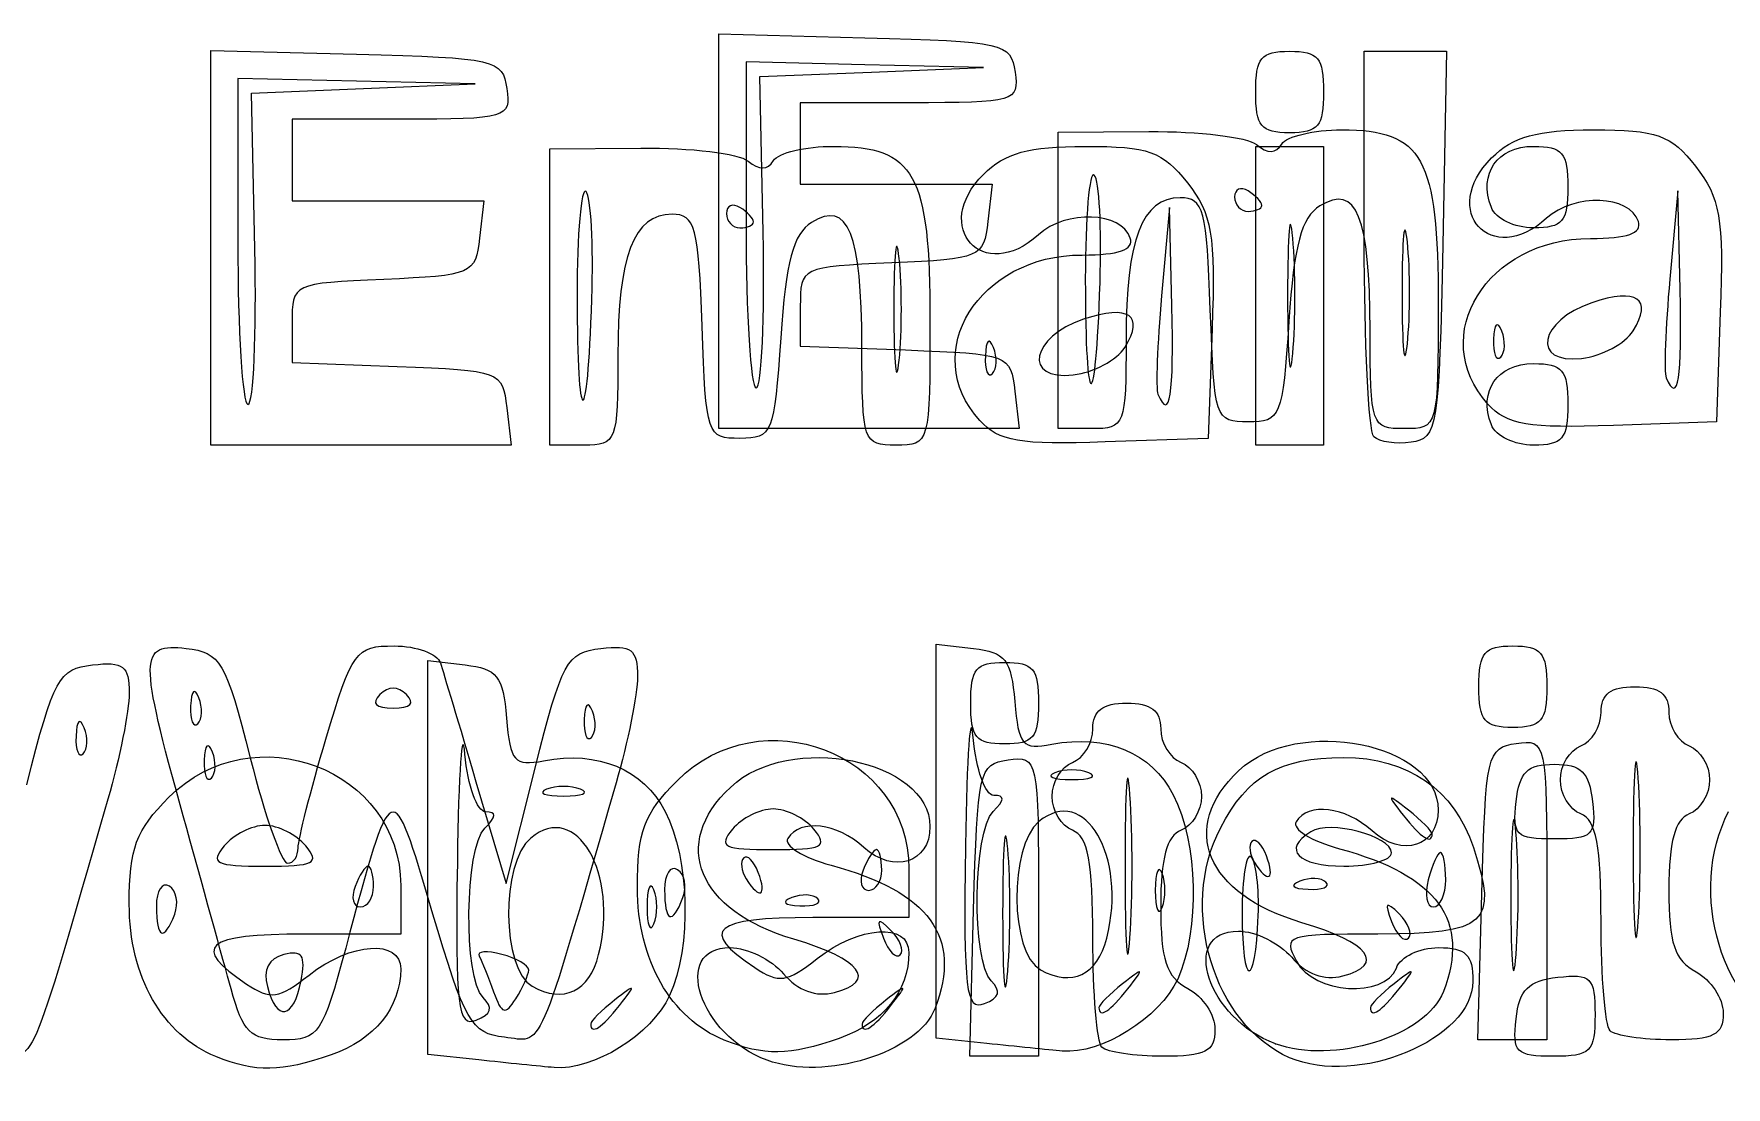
# Model space of a CAD drawing. Extents: x 2.03 to 5.39, y 7.1 to 8.91.
# Drawn here: x 3.5074 to 3.9231, y 7.6808 to 7.9394 of the extents above; entities that cross this region are included whole.
import ezdxf

# ---------------------------------------------------------------- set-up
doc = ezdxf.new("R2010")
doc.units = 0
doc.layers.add('Layer_1', color=7, linetype='CONTINUOUS')

msp = doc.modelspace()

# ---------------------------------------------------------------- linework, layer by layer
at = {"layer": 'Layer_1', "color": 7}
for p, q in [((3.67567, 7.89091), (3.67567, 7.939356)), ((3.67567, 7.939356), (3.711503, 7.93841)), ((3.55085, 7.886862), (3.55085, 7.935308)), ((3.55085, 7.935308), (3.586683, 7.934362)), ((3.834183, 7.888967), (3.834183, 7.935078)), ((3.834183, 7.935078), (3.844275, 7.935078)), ((3.844275, 7.935078), (3.854366, 7.935078)), ((3.854366, 7.935078), (3.853442, 7.887578)), ((3.711503, 7.931785), (3.682336, 7.932464)), ((3.682336, 7.932464), (3.682336, 7.892464)), ((3.740669, 7.931106), (3.711503, 7.931785)), ((3.713185, 7.929984), (3.740669, 7.931106)), ((3.586683, 7.927737), (3.557516, 7.928416)), ((3.557516, 7.928416), (3.557516, 7.888416)), ((3.61585, 7.927058), (3.586683, 7.927737)), ((3.588365, 7.925936), (3.61585, 7.927058)), ((3.685701, 7.928861), (3.713185, 7.929984)), ((3.686519, 7.890659), (3.685701, 7.928861)), ((3.560881, 7.924813), (3.588365, 7.925936)), ((3.561699, 7.88661), (3.560881, 7.924813)), ((3.722568, 7.922464), (3.69567, 7.922464)), ((3.69567, 7.922464), (3.69567, 7.912464)), ((3.807516, 7.925082), (3.807516, 7.925082)), ((3.597748, 7.918416), (3.57085, 7.918416)), ((3.57085, 7.918416), (3.57085, 7.908416)), ((3.759003, 7.915217), (3.781304, 7.915388)), ((3.759003, 7.87884), (3.759003, 7.915217)), ((3.634183, 7.911169), (3.656485, 7.91134)), ((3.634183, 7.874792), (3.634183, 7.911169)), ((3.69567, 7.912464), (3.69567, 7.902464)), ((3.807516, 7.875078), (3.807516, 7.911745)), ((3.807516, 7.911745), (3.81585, 7.911745)), ((3.81585, 7.911745), (3.824183, 7.911745)), ((3.824183, 7.911745), (3.824183, 7.875078)), ((3.57085, 7.908416), (3.57085, 7.898416)), ((3.69567, 7.902464), (3.719224, 7.902464)), ((3.719224, 7.902464), (3.742779, 7.902464)), ((3.742779, 7.902464), (3.741725, 7.893297)), ((3.57085, 7.898416), (3.594405, 7.898416)), ((3.594405, 7.898416), (3.617959, 7.898416)), ((3.617959, 7.898416), (3.616905, 7.889249)), ((3.809003, 7.897267), (3.809003, 7.897267)), ((3.911185, 7.900797), (3.909229, 7.87913)), ((3.911761, 7.87663), (3.911185, 7.900797)), ((3.684183, 7.893219), (3.684183, 7.893219)), ((3.786365, 7.896749), (3.784409, 7.875082)), ((3.786941, 7.872582), (3.786365, 7.896749)), ((3.865388, 7.896749), (3.865388, 7.896749)), ((3.67567, 7.842464), (3.67567, 7.89091)), ((3.67567, 7.89091), (3.67567, 7.89091)), ((3.686519, 7.890659), (3.686519, 7.890659)), ((3.816624, 7.889245), (3.816624, 7.889245)), ((3.55085, 7.838416), (3.55085, 7.886862)), ((3.55085, 7.886862), (3.55085, 7.886862)), ((3.561699, 7.886611), (3.561699, 7.88661)), ((3.844765, 7.888297), (3.844765, 7.888297)), ((3.719945, 7.884249), (3.719945, 7.884249)), ((3.759003, 7.842464), (3.759003, 7.878841)), ((3.759003, 7.878841), (3.759003, 7.87884)), ((3.769287, 7.878347), (3.769287, 7.878347)), ((3.911761, 7.87663), (3.911761, 7.87663)), ((3.634183, 7.838416), (3.634183, 7.874792)), ((3.634183, 7.874792), (3.634183, 7.874792)), ((3.644467, 7.874299), (3.644467, 7.874299)), ((3.69567, 7.872452), (3.69567, 7.862745)), ((3.786941, 7.872582), (3.786941, 7.872582)), ((3.807516, 7.838412), (3.807516, 7.875078)), ((3.807516, 7.875078), (3.807516, 7.875078)), ((3.824183, 7.875078), (3.824183, 7.838412)), ((3.57085, 7.868404), (3.57085, 7.858696)), ((3.921628, 7.871022), (3.920669, 7.84413)), ((3.796808, 7.866974), (3.795849, 7.840082)), ((3.867947, 7.866422), (3.867947, 7.866422)), ((3.900216, 7.866466), (3.900216, 7.866466)), ((3.69567, 7.862745), (3.721503, 7.861771)), ((3.743127, 7.862374), (3.743127, 7.862374)), ((3.775396, 7.862418), (3.775396, 7.862418)), ((3.57085, 7.858696), (3.596683, 7.857723)), ((3.748391, 7.851631), (3.749446, 7.842464)), ((3.623571, 7.847583), (3.624626, 7.838416)), ((3.864568, 7.848506), (3.864568, 7.848506)), ((3.739748, 7.844458), (3.739748, 7.844457)), ((3.865389, 7.843412), (3.865389, 7.843412)), ((3.920669, 7.84413), (3.895401, 7.843243)), ((3.712558, 7.842464), (3.67567, 7.842464)), ((3.749446, 7.842464), (3.712558, 7.842464)), ((3.767336, 7.842464), (3.759003, 7.842464)), ((3.795849, 7.840082), (3.770581, 7.839195)), ((3.836546, 7.840493), (3.836546, 7.840493)), ((3.587738, 7.838416), (3.55085, 7.838416)), ((3.624626, 7.838416), (3.587738, 7.838416)), ((3.642516, 7.838416), (3.634183, 7.838416)), ((3.81585, 7.838412), (3.807516, 7.838412)), ((3.824183, 7.838412), (3.81585, 7.838412)), ((3.729003, 7.74122), (3.729003, 7.789573)), ((3.729003, 7.789573), (3.73817, 7.788519)), ((3.604183, 7.737172), (3.604183, 7.785525)), ((3.604183, 7.785525), (3.61335, 7.784471)), ((3.598956, 7.777178), (3.598956, 7.777178)), ((3.862336, 7.77913), (3.862336, 7.77913)), ((3.547948, 7.776422), (3.547947, 7.776422)), ((3.644614, 7.773089), (3.644614, 7.773089)), ((3.737516, 7.775082), (3.737516, 7.775082)), ((3.519794, 7.769041), (3.519794, 7.769041)), ((3.551281, 7.763089), (3.551281, 7.763089)), ((3.623388, 7.730797), (3.63052, 7.75913)), ((3.766503, 7.758005), (3.766503, 7.758005)), ((3.90146, 7.75663), (3.90146, 7.75663)), ((3.616014, 7.755797), (3.623388, 7.730797)), ((3.641684, 7.753956), (3.641684, 7.753956)), ((3.776641, 7.752582), (3.776641, 7.752582)), ((3.871462, 7.750916), (3.871462, 7.750916)), ((3.699003, 7.74413), (3.699003, 7.74413)), ((3.871436, 7.743397), (3.871439, 7.743397)), ((3.574183, 7.740082), (3.574183, 7.740082)), ((3.729003, 7.692866), (3.729003, 7.74122)), ((3.746616, 7.739349), (3.74662, 7.739349)), ((3.85085, 7.743007), (3.85085, 7.743007)), ((3.604183, 7.688818), (3.604183, 7.737172)), ((3.810156, 7.737607), (3.810155, 7.737607)), ((3.84085, 7.738352), (3.84085, 7.738352)), ((3.685336, 7.733559), (3.685335, 7.733559)), ((3.71567, 7.73413), (3.71567, 7.73413)), ((3.722336, 7.734387), (3.722336, 7.722464)), ((3.784544, 7.733297), (3.784544, 7.733297)), ((3.824769, 7.731144), (3.824769, 7.731144)), ((3.854183, 7.731749), (3.854183, 7.731749)), ((3.59085, 7.730082), (3.59085, 7.730082)), ((3.597517, 7.730339), (3.597517, 7.718416)), ((3.659724, 7.729249), (3.659724, 7.729249)), ((3.666834, 7.727357), (3.666834, 7.727357)), ((3.699949, 7.727096), (3.699949, 7.727096)), ((3.862112, 7.692463), (3.863057, 7.728297)), ((3.863057, 7.728297), (3.863058, 7.728297)), ((3.879004, 7.729362), (3.879004, 7.692463)), ((3.542014, 7.723309), (3.542014, 7.723309)), ((3.737292, 7.688415), (3.738237, 7.724248)), ((3.738237, 7.724248), (3.738238, 7.724248)), ((3.754184, 7.725314), (3.754184, 7.688415)), ((3.808141, 7.722959), (3.808141, 7.722959)), ((3.842752, 7.723353), (3.842752, 7.723353)), ((3.722336, 7.722464), (3.698725, 7.722464)), ((3.717932, 7.719304), (3.717932, 7.719304)), ((3.597517, 7.718416), (3.573905, 7.718416)), ((3.770959, 7.717429), (3.770959, 7.717429)), ((3.646139, 7.71338), (3.646139, 7.71338)), ((3.573066, 7.707008), (3.573066, 7.707008)), ((3.628953, 7.709575), (3.628953, 7.709575)), ((3.74256, 7.706906), (3.742561, 7.706906)), ((3.555851, 7.704964), (3.55585, 7.704964)), ((3.61774, 7.702858), (3.617741, 7.702858)), ((3.776095, 7.704964), (3.776095, 7.704964)), ((3.842762, 7.704964), (3.842762, 7.704964)), ((3.651275, 7.700916), (3.651275, 7.700916)), ((3.717942, 7.700916), (3.717942, 7.700916)), ((3.871462, 7.697582), (3.871462, 7.697582)), ((3.894559, 7.694686), (3.894559, 7.694686)), ((3.676963, 7.692398), (3.676963, 7.692397)), ((3.741503, 7.691559), (3.729003, 7.692866)), ((3.741502, 7.691559), (3.741503, 7.691559)), ((3.769739, 7.690638), (3.769739, 7.690638)), ((3.812336, 7.691495), (3.812337, 7.691495)), ((3.870558, 7.692463), (3.862112, 7.692463)), ((3.879004, 7.692463), (3.870558, 7.692463)), ((3.552143, 7.688349), (3.552143, 7.688349)), ((3.616683, 7.68751), (3.604183, 7.688818)), ((3.616683, 7.687511), (3.616683, 7.68751)), ((3.687516, 7.687447), (3.687517, 7.687447)), ((3.745738, 7.688415), (3.737292, 7.688415)), ((3.754184, 7.688415), (3.745738, 7.688415)), ((3.81585, 7.688078), (3.81585, 7.688078))]:
    msp.add_line(p, q, dxfattribs=at)
for points in [[(3.711503, 7.93841), (3.745795, 7.937505), (3.747382, 7.937141), (3.748402, 7.929964)], [(3.807516, 7.925082), (3.807516, 7.933527), (3.808812, 7.935082), (3.815849, 7.935082)], [(3.815849, 7.935082), (3.822887, 7.935082), (3.824183, 7.933527), (3.824183, 7.925082)], [(3.586683, 7.934362), (3.620975, 7.933457), (3.622562, 7.933093), (3.623582, 7.925916)], [(3.748402, 7.929964), (3.74943, 7.922718), (3.748556, 7.922464), (3.722568, 7.922464)], [(3.623582, 7.925916), (3.624611, 7.91867), (3.623736, 7.918416), (3.597748, 7.918416)], [(3.815849, 7.915082), (3.808812, 7.915082), (3.807516, 7.916638), (3.807516, 7.925082)], [(3.824183, 7.925082), (3.824183, 7.916638), (3.822887, 7.915082), (3.815849, 7.915082)], [(3.781304, 7.915388), (3.79357, 7.915477), (3.805437, 7.91404), (3.807674, 7.912183)], [(3.813903, 7.912302), (3.815091, 7.914224), (3.821742, 7.915797), (3.828683, 7.915797)], [(3.828683, 7.915797), (3.848616, 7.915797), (3.852336, 7.909071), (3.852336, 7.873035)], [(3.865465, 7.908925), (3.870716, 7.914177), (3.876601, 7.915797), (3.890428, 7.915797)], [(3.890428, 7.915797), (3.906083, 7.915797), (3.909466, 7.914593), (3.915553, 7.906855)], [(3.656485, 7.91134), (3.66875, 7.911429), (3.680617, 7.909992), (3.682854, 7.908135)], [(3.689083, 7.908254), (3.690271, 7.910176), (3.696922, 7.911749), (3.703863, 7.911749)], [(3.703863, 7.911749), (3.723796, 7.911749), (3.727516, 7.905023), (3.727516, 7.868987)], [(3.740645, 7.904877), (3.745897, 7.910129), (3.751781, 7.911749), (3.765608, 7.911749)], [(3.765608, 7.911749), (3.781263, 7.911749), (3.784646, 7.910545), (3.790733, 7.902807)], [(3.807674, 7.912183), (3.810432, 7.909895), (3.812439, 7.909933), (3.813903, 7.912302)], [(3.865388, 7.896749), (3.862197, 7.905065), (3.866812, 7.911749), (3.875745, 7.911749)], [(3.875745, 7.911749), (3.882898, 7.911749), (3.884183, 7.910226), (3.884183, 7.901749)], [(3.682854, 7.908135), (3.685612, 7.905846), (3.687619, 7.905885), (3.689083, 7.908254)], [(3.76787, 7.904708), (3.76666, 7.905918), (3.76567, 7.894408), (3.76567, 7.87913)], [(3.878976, 7.894106), (3.865399, 7.881819), (3.852503, 7.895963), (3.865465, 7.908925)], [(3.915553, 7.906855), (3.921618, 7.899145), (3.922454, 7.89421), (3.921628, 7.871022)], [(3.64305, 7.90066), (3.64184, 7.90187), (3.64085, 7.89036), (3.64085, 7.875082)], [(3.754156, 7.890058), (3.740579, 7.87777), (3.727683, 7.891915), (3.740645, 7.904877)], [(3.769287, 7.878347), (3.769718, 7.891635), (3.76908, 7.903497), (3.76787, 7.904708)], [(3.790733, 7.902807), (3.796798, 7.895097), (3.797634, 7.890162), (3.796808, 7.866974)], [(3.80567, 7.900797), (3.803836, 7.90193), (3.802336, 7.901268), (3.802336, 7.899327)], [(3.835619, 7.86663), (3.835563, 7.89454), (3.832255, 7.902696), (3.823265, 7.89712)], [(3.884183, 7.901749), (3.884183, 7.893271), (3.882898, 7.891749), (3.875745, 7.891749)], [(3.644467, 7.874299), (3.644898, 7.887587), (3.64426, 7.899449), (3.64305, 7.90066)], [(3.68085, 7.896749), (3.679016, 7.897882), (3.677516, 7.89722), (3.677516, 7.895279)], [(3.710799, 7.862582), (3.710743, 7.890492), (3.707435, 7.898648), (3.698445, 7.893072)], [(3.788985, 7.89913), (3.779559, 7.89913), (3.77567, 7.888971), (3.77567, 7.86435)], [(3.796368, 7.87163), (3.795503, 7.896213), (3.794719, 7.89913), (3.788985, 7.89913)], [(3.802336, 7.899327), (3.802336, 7.897385), (3.803836, 7.895797), (3.80567, 7.895797)], [(3.809003, 7.897267), (3.809003, 7.898076), (3.807503, 7.899664), (3.80567, 7.900797)], [(3.80567, 7.895797), (3.807503, 7.895797), (3.809003, 7.896458), (3.809003, 7.897267)], [(3.90152, 7.893297), (3.899384, 7.899782), (3.885787, 7.90027), (3.878976, 7.894106)], [(3.664166, 7.895082), (3.654739, 7.895082), (3.65085, 7.884923), (3.65085, 7.860301)], [(3.671548, 7.867582), (3.670683, 7.892164), (3.669899, 7.895082), (3.664166, 7.895082)], [(3.677516, 7.895279), (3.677516, 7.893337), (3.679016, 7.891749), (3.68085, 7.891749)], [(3.684183, 7.893219), (3.684183, 7.894028), (3.682683, 7.895616), (3.68085, 7.896749)], [(3.68085, 7.891749), (3.682683, 7.891749), (3.684183, 7.89241), (3.684183, 7.893219)], [(3.698445, 7.893072), (3.69392, 7.890266), (3.692122, 7.883557), (3.69085, 7.864739)], [(3.741725, 7.893297), (3.740704, 7.884421), (3.739957, 7.8841), (3.71817, 7.883145)], [(3.7767, 7.889249), (3.774564, 7.895734), (3.760967, 7.896222), (3.754156, 7.890058)], [(3.816624, 7.889245), (3.815922, 7.897037), (3.815348, 7.890662), (3.815348, 7.875078)], [(3.823265, 7.89712), (3.81874, 7.894314), (3.816942, 7.887605), (3.81567, 7.868787)], [(3.844765, 7.888297), (3.844046, 7.895172), (3.843457, 7.889547), (3.843457, 7.875797)], [(3.875745, 7.891749), (3.871104, 7.891749), (3.866444, 7.893999), (3.865388, 7.896749)], [(3.88973, 7.88913), (3.898769, 7.88913), (3.902462, 7.890435), (3.90152, 7.893297)], [(3.616905, 7.889249), (3.615884, 7.880373), (3.615137, 7.880051), (3.59335, 7.879097)], [(3.682336, 7.892464), (3.682336, 7.870464), (3.683461, 7.852463), (3.684836, 7.852461)], [(3.684836, 7.852461), (3.686211, 7.852458), (3.686968, 7.869648), (3.686519, 7.890659)], [(3.719945, 7.884249), (3.719226, 7.891124), (3.718637, 7.885499), (3.718637, 7.871749)], [(3.76491, 7.885082), (3.773949, 7.885082), (3.777642, 7.886387), (3.7767, 7.889249)], [(3.816624, 7.860912), (3.817326, 7.868703), (3.817326, 7.881453), (3.816624, 7.889245)], [(3.836546, 7.840493), (3.835246, 7.841793), (3.834183, 7.863606), (3.834183, 7.888967)], [(3.864568, 7.848506), (3.849487, 7.86517), (3.864327, 7.88913), (3.88973, 7.88913)], [(3.557516, 7.888416), (3.557516, 7.866416), (3.558641, 7.848414), (3.560016, 7.848412)], [(3.560016, 7.848412), (3.561391, 7.84841), (3.562148, 7.8656), (3.561699, 7.886611)], [(3.739748, 7.844457), (3.724667, 7.861122), (3.739507, 7.885082), (3.76491, 7.885082)], [(3.844765, 7.863297), (3.845483, 7.870172), (3.845483, 7.881422), (3.844765, 7.888297)], [(3.853442, 7.887578), (3.852567, 7.842653), (3.852148, 7.840025), (3.845713, 7.839104)], [(3.71817, 7.883145), (3.695769, 7.882164), (3.69567, 7.882117), (3.69567, 7.872452)], [(3.719945, 7.859249), (3.720664, 7.866124), (3.720664, 7.877374), (3.719945, 7.884249)], [(3.59335, 7.879097), (3.570949, 7.878116), (3.57085, 7.878069), (3.57085, 7.868404)], [(3.76567, 7.87913), (3.76567, 7.845378), (3.7682, 7.84483), (3.769287, 7.878347)], [(3.900216, 7.866466), (3.905146, 7.874343), (3.901139, 7.87706), (3.890045, 7.873364)], [(3.909229, 7.87913), (3.908153, 7.867214), (3.90775, 7.856339), (3.908334, 7.854964)], [(3.908334, 7.854964), (3.911244, 7.848113), (3.912283, 7.854685), (3.911761, 7.87663)], [(3.64085, 7.875082), (3.64085, 7.84133), (3.64338, 7.840782), (3.644467, 7.874299)], [(3.775396, 7.862418), (3.780326, 7.870295), (3.776319, 7.873012), (3.765225, 7.869316)], [(3.784409, 7.875082), (3.783333, 7.863165), (3.78293, 7.85229), (3.783515, 7.850915)], [(3.783515, 7.850915), (3.786424, 7.844065), (3.787464, 7.850637), (3.786941, 7.872582)], [(3.815348, 7.875078), (3.815348, 7.859495), (3.815922, 7.85312), (3.816624, 7.860912)], [(3.843457, 7.875797), (3.843457, 7.862047), (3.844045, 7.856422), (3.844765, 7.863297)], [(3.852336, 7.873035), (3.852336, 7.842648), (3.852281, 7.842464), (3.844003, 7.842464)], [(3.890045, 7.873364), (3.877065, 7.869039), (3.875083, 7.858231), (3.887541, 7.85971)], [(3.718637, 7.871749), (3.718637, 7.857999), (3.719225, 7.852374), (3.719945, 7.859249)], [(3.727516, 7.868987), (3.727516, 7.8386), (3.727461, 7.838416), (3.719183, 7.838416)], [(3.765225, 7.869316), (3.752245, 7.864991), (3.750263, 7.854183), (3.762721, 7.855662)], [(3.80567, 7.84413), (3.797532, 7.84413), (3.797314, 7.844777), (3.796368, 7.87163)], [(3.81567, 7.868787), (3.814072, 7.845153), (3.813657, 7.84413), (3.80567, 7.84413)], [(3.867947, 7.866422), (3.866882, 7.869081), (3.866093, 7.868291), (3.865933, 7.864408)], [(3.68085, 7.840082), (3.672712, 7.840082), (3.672494, 7.840729), (3.671548, 7.867582)], [(3.69085, 7.864739), (3.689252, 7.841105), (3.688837, 7.840082), (3.68085, 7.840082)], [(3.743127, 7.862374), (3.742062, 7.865033), (3.741273, 7.864243), (3.741113, 7.86036)], [(3.77567, 7.86435), (3.77567, 7.843227), (3.775379, 7.842464), (3.767336, 7.842464)], [(3.844003, 7.842464), (3.835885, 7.842464), (3.835668, 7.843088), (3.835619, 7.86663)], [(3.865933, 7.864408), (3.865788, 7.860894), (3.866576, 7.858925), (3.867684, 7.860033)], [(3.867684, 7.860033), (3.868791, 7.861141), (3.86891, 7.864016), (3.867947, 7.866422)], [(3.887541, 7.85971), (3.892559, 7.860305), (3.898262, 7.863346), (3.900216, 7.866466)], [(3.65085, 7.860301), (3.65085, 7.839179), (3.650559, 7.838416), (3.642516, 7.838416)], [(3.719183, 7.838416), (3.711065, 7.838416), (3.710848, 7.83904), (3.710799, 7.862582)], [(3.721503, 7.861771), (3.746932, 7.860812), (3.747353, 7.860654), (3.748391, 7.851631)], [(3.741113, 7.86036), (3.740968, 7.856846), (3.741756, 7.854877), (3.742864, 7.855985)], [(3.742864, 7.855985), (3.743972, 7.857093), (3.74409, 7.859968), (3.743127, 7.862374)], [(3.762721, 7.855662), (3.767739, 7.856257), (3.773442, 7.859298), (3.775396, 7.862418)], [(3.596683, 7.857723), (3.622112, 7.856764), (3.622533, 7.856606), (3.623571, 7.847583)], [(3.865389, 7.843412), (3.862197, 7.851727), (3.866812, 7.858412), (3.875745, 7.858412)], [(3.875745, 7.858412), (3.882898, 7.858412), (3.884183, 7.856889), (3.884183, 7.848412)], [(3.895401, 7.843243), (3.874352, 7.842505), (3.869204, 7.843383), (3.864568, 7.848506)], [(3.884183, 7.848412), (3.884183, 7.839934), (3.882898, 7.838412), (3.875745, 7.838412)], [(3.770581, 7.839195), (3.749532, 7.838456), (3.744384, 7.839335), (3.739748, 7.844458)], [(3.875745, 7.838412), (3.871104, 7.838412), (3.866444, 7.840662), (3.865389, 7.843412)], [(3.845713, 7.839104), (3.841971, 7.838569), (3.837846, 7.839193), (3.836546, 7.840493)], [(3.544096, 7.747464), (3.533187, 7.78669), (3.533244, 7.789852), (3.544838, 7.788518)], [(3.579145, 7.766271), (3.58559, 7.787911), (3.586485, 7.78913), (3.595917, 7.78913)], [(3.595917, 7.78913), (3.601397, 7.78913), (3.606501, 7.787255), (3.60726, 7.784964)], [(3.646661, 7.788518), (3.654228, 7.789404), (3.655671, 7.7883), (3.655671, 7.781623)], [(3.862336, 7.77913), (3.862336, 7.787575), (3.863633, 7.78913), (3.87067, 7.78913)], [(3.87067, 7.78913), (3.877707, 7.78913), (3.879003, 7.787575), (3.879003, 7.77913)], [(3.521841, 7.78447), (3.529408, 7.785356), (3.530851, 7.784251), (3.530851, 7.777575)], [(3.544838, 7.788518), (3.553284, 7.787546), (3.55452, 7.785433), (3.560565, 7.76163)], [(3.60726, 7.784964), (3.608019, 7.782672), (3.611959, 7.769547), (3.616014, 7.755797)], [(3.63052, 7.75913), (3.637116, 7.785337), (3.638328, 7.787543), (3.646661, 7.788518)], [(3.737516, 7.775082), (3.737516, 7.783527), (3.738813, 7.785082), (3.74585, 7.785082)], [(3.73817, 7.788519), (3.74605, 7.787612), (3.747477, 7.785779), (3.748341, 7.775459)], [(3.74585, 7.785082), (3.752887, 7.785082), (3.754183, 7.783527), (3.754183, 7.775082)], [(3.5057, 7.755082), (3.512296, 7.781289), (3.513508, 7.783495), (3.521841, 7.78447)], [(3.61335, 7.784471), (3.62123, 7.783564), (3.622657, 7.781731), (3.623521, 7.771411)], [(3.655671, 7.781623), (3.655671, 7.777251), (3.653312, 7.765526), (3.650429, 7.755569)], [(3.530851, 7.777575), (3.530851, 7.773203), (3.528492, 7.761478), (3.525609, 7.751521)], [(3.547947, 7.776422), (3.546883, 7.779081), (3.546093, 7.778291), (3.545934, 7.774408)], [(3.592385, 7.777178), (3.590226, 7.775019), (3.591352, 7.773892), (3.59567, 7.773892)], [(3.598956, 7.777178), (3.596797, 7.779336), (3.594543, 7.779336), (3.592385, 7.777178)], [(3.59567, 7.773892), (3.599988, 7.773892), (3.601115, 7.775019), (3.598956, 7.777178)], [(3.665413, 7.756053), (3.686046, 7.776686), (3.722336, 7.762873), (3.722336, 7.734387)], [(3.87067, 7.76913), (3.863633, 7.76913), (3.862336, 7.770686), (3.862336, 7.77913)], [(3.879003, 7.77913), (3.879003, 7.770686), (3.877707, 7.76913), (3.87067, 7.76913)], [(3.892336, 7.77282), (3.892336, 7.777329), (3.894715, 7.77913), (3.90067, 7.77913)], [(3.90067, 7.77913), (3.906624, 7.77913), (3.909003, 7.777329), (3.909003, 7.77282)], [(3.540593, 7.752005), (3.561226, 7.772638), (3.597517, 7.758825), (3.597517, 7.730339)], [(3.545934, 7.774408), (3.545789, 7.770894), (3.546577, 7.768925), (3.547684, 7.770033)], [(3.547684, 7.770033), (3.548792, 7.771141), (3.54891, 7.774016), (3.547948, 7.776422)], [(3.644614, 7.773089), (3.64355, 7.775748), (3.64276, 7.774958), (3.6426, 7.771075)], [(3.644351, 7.7667), (3.645459, 7.767808), (3.645577, 7.770682), (3.644614, 7.773089)], [(3.73811, 7.76663), (3.737407, 7.774422), (3.736572, 7.762469), (3.736251, 7.740068)], [(3.74585, 7.765082), (3.738813, 7.765082), (3.737516, 7.766638), (3.737516, 7.775082)], [(3.754183, 7.775082), (3.754183, 7.766638), (3.752887, 7.765082), (3.74585, 7.765082)], [(3.748341, 7.775459), (3.749239, 7.764734), (3.75021, 7.763619), (3.757446, 7.765002)], [(3.767516, 7.768772), (3.767516, 7.773281), (3.769896, 7.775082), (3.77585, 7.775082)], [(3.77585, 7.775082), (3.781804, 7.775082), (3.784183, 7.773281), (3.784183, 7.768772)], [(3.887336, 7.764592), (3.890086, 7.765647), (3.892336, 7.76935), (3.892336, 7.77282)], [(3.909003, 7.77282), (3.909003, 7.76935), (3.911253, 7.765647), (3.914003, 7.764592)], [(3.519794, 7.769041), (3.51873, 7.7717), (3.51794, 7.77091), (3.51778, 7.767027)], [(3.519531, 7.762652), (3.520639, 7.763759), (3.520757, 7.766634), (3.519794, 7.769041)], [(3.61329, 7.762582), (3.612588, 7.770374), (3.611752, 7.758421), (3.611432, 7.73602)], [(3.623521, 7.771411), (3.624419, 7.760686), (3.62539, 7.759571), (3.632627, 7.760954)], [(3.6426, 7.771075), (3.642456, 7.767561), (3.643244, 7.765592), (3.644351, 7.7667)], [(3.762516, 7.760543), (3.765266, 7.761599), (3.767516, 7.765302), (3.767516, 7.768772)], [(3.784183, 7.768772), (3.784183, 7.765302), (3.786433, 7.761599), (3.789183, 7.760543)], [(3.803384, 7.758549), (3.817822, 7.772113), (3.852336, 7.765265), (3.852336, 7.748837)], [(3.51778, 7.767027), (3.517636, 7.763513), (3.518424, 7.761544), (3.519531, 7.762652)], [(3.551281, 7.763089), (3.550216, 7.765748), (3.549427, 7.764958), (3.549267, 7.761075)], [(3.572338, 7.739604), (3.572338, 7.741698), (3.575401, 7.753698), (3.579145, 7.766271)], [(3.678565, 7.754501), (3.693002, 7.768065), (3.727516, 7.761217), (3.727516, 7.744789)], [(3.743194, 7.752464), (3.741099, 7.752464), (3.738812, 7.758839), (3.73811, 7.76663)], [(3.757446, 7.765002), (3.770828, 7.767561), (3.781917, 7.762943), (3.787276, 7.752581)], [(3.863058, 7.728297), (3.863963, 7.762588), (3.864326, 7.764176), (3.871504, 7.765195)], [(3.871504, 7.765195), (3.878894, 7.766245), (3.879004, 7.765721), (3.879004, 7.729362)], [(3.882336, 7.756258), (3.882336, 7.759786), (3.884586, 7.763536), (3.887336, 7.764592)], [(3.90146, 7.75663), (3.900787, 7.766255), (3.900236, 7.75838), (3.900236, 7.73913)], [(3.914003, 7.764592), (3.916753, 7.763536), (3.919003, 7.759786), (3.919003, 7.756258)], [(3.549267, 7.761075), (3.549122, 7.757561), (3.54991, 7.755592), (3.551018, 7.7567)], [(3.551018, 7.7567), (3.552125, 7.757808), (3.552244, 7.760682), (3.551281, 7.763089)], [(3.560565, 7.76163), (3.564174, 7.747422), (3.568299, 7.735797), (3.569732, 7.735797)], [(3.618374, 7.748416), (3.616279, 7.748416), (3.613992, 7.754791), (3.61329, 7.762582)], [(3.632627, 7.760954), (3.646008, 7.763512), (3.657097, 7.758895), (3.662456, 7.748533)], [(3.738238, 7.724248), (3.739143, 7.75854), (3.739506, 7.760128), (3.746684, 7.761147)], [(3.746684, 7.761147), (3.754074, 7.762197), (3.754184, 7.761673), (3.754184, 7.725314)], [(3.757516, 7.75221), (3.757516, 7.755738), (3.759766, 7.759488), (3.762516, 7.760543)], [(3.776641, 7.752582), (3.775967, 7.762207), (3.775416, 7.754332), (3.775416, 7.735082)], [(3.789183, 7.760543), (3.791933, 7.759488), (3.794183, 7.755738), (3.794183, 7.75221)], [(3.798847, 7.744431), (3.805458, 7.757216), (3.813372, 7.761749), (3.829082, 7.761749)], [(3.829082, 7.761749), (3.844906, 7.761749), (3.856302, 7.753863), (3.860986, 7.739672)], [(3.871462, 7.750916), (3.872298, 7.75819), (3.874237, 7.760082), (3.88085, 7.760082)], [(3.88085, 7.760082), (3.887463, 7.760082), (3.889401, 7.75819), (3.890238, 7.750916)], [(3.605197, 7.72413), (3.595268, 7.757781), (3.595439, 7.757855), (3.58401, 7.714964)], [(3.65567, 7.729836), (3.65567, 7.743599), (3.657273, 7.747913), (3.665413, 7.756053)], [(3.75817, 7.758005), (3.755878, 7.75708), (3.757753, 7.756323), (3.762337, 7.756323)], [(3.766503, 7.758005), (3.764212, 7.758929), (3.760462, 7.758929), (3.75817, 7.758005)], [(3.762337, 7.756323), (3.76692, 7.756323), (3.768795, 7.75708), (3.766503, 7.758005)], [(3.818872, 7.721195), (3.795247, 7.728171), (3.788463, 7.744532), (3.803384, 7.758549)], [(3.887336, 7.747925), (3.884586, 7.74898), (3.882336, 7.75273), (3.882336, 7.756258)], [(3.90146, 7.72163), (3.902134, 7.731255), (3.902134, 7.747005), (3.90146, 7.75663)], [(3.919003, 7.756258), (3.919003, 7.75273), (3.916753, 7.74898), (3.914003, 7.747925)], [(3.53085, 7.725788), (3.53085, 7.739551), (3.532453, 7.743865), (3.540593, 7.752005)], [(3.650429, 7.755569), (3.630686, 7.687377), (3.632703, 7.691971), (3.622992, 7.693095)], [(3.63335, 7.753956), (3.631059, 7.753032), (3.632934, 7.752275), (3.637517, 7.752275)], [(3.641684, 7.753956), (3.639392, 7.754881), (3.635642, 7.754881), (3.63335, 7.753956)], [(3.637517, 7.752275), (3.6421, 7.752275), (3.643975, 7.753032), (3.641684, 7.753956)], [(3.694052, 7.717147), (3.670427, 7.724123), (3.663644, 7.740484), (3.678565, 7.754501)], [(3.743003, 7.748464), (3.74589, 7.751351), (3.745944, 7.752464), (3.743194, 7.752464)], [(3.770959, 7.717429), (3.775976, 7.737417), (3.765518, 7.755353), (3.754283, 7.746029)], [(3.762516, 7.743877), (3.759766, 7.744932), (3.757516, 7.748682), (3.757516, 7.75221)], [(3.776641, 7.717582), (3.777314, 7.727207), (3.777314, 7.742957), (3.776641, 7.752582)], [(3.787276, 7.752581), (3.79334, 7.740854), (3.793851, 7.719435), (3.788353, 7.707371)], [(3.794183, 7.75221), (3.794183, 7.748682), (3.791933, 7.744932), (3.789183, 7.743877)], [(3.845017, 7.748841), (3.83973, 7.752987), (3.839612, 7.752869), (3.843758, 7.747582)], [(3.525609, 7.751521), (3.505866, 7.683329), (3.507883, 7.687923), (3.498172, 7.689047)], [(3.618183, 7.744416), (3.62107, 7.747303), (3.621124, 7.748416), (3.618374, 7.748416)], [(3.646139, 7.71338), (3.651156, 7.733369), (3.640698, 7.751305), (3.629463, 7.741981)], [(3.662456, 7.748533), (3.66852, 7.736806), (3.669031, 7.715386), (3.663534, 7.703323)], [(3.689003, 7.74913), (3.685785, 7.74913), (3.681285, 7.74688), (3.679003, 7.74413)], [(3.699003, 7.74413), (3.696721, 7.74688), (3.692221, 7.74913), (3.689003, 7.74913)], [(3.742561, 7.706906), (3.73771, 7.711757), (3.738048, 7.743508), (3.743003, 7.748464)], [(3.836116, 7.743726), (3.829471, 7.74974), (3.820439, 7.750817), (3.817433, 7.745953)], [(3.852336, 7.748837), (3.852336, 7.739912), (3.843431, 7.737107), (3.836116, 7.743726)], [(3.843758, 7.747582), (3.848113, 7.74203), (3.85085, 7.740264), (3.85085, 7.743007)], [(3.85085, 7.743007), (3.85085, 7.7437), (3.848225, 7.746325), (3.845017, 7.748841)], [(3.871439, 7.743397), (3.870741, 7.751133), (3.870177, 7.743964), (3.870187, 7.727463)], [(3.88085, 7.741749), (3.871424, 7.741749), (3.87051, 7.742642), (3.871462, 7.750916)], [(3.890238, 7.750916), (3.89119, 7.742642), (3.890271, 7.741749), (3.88085, 7.741749)], [(3.892336, 7.721457), (3.892336, 7.740204), (3.891154, 7.74646), (3.887336, 7.747925)], [(3.914003, 7.747925), (3.910482, 7.746574), (3.909003, 7.741081), (3.909003, 7.729352)], [(3.94067, 7.692126), (3.921972, 7.700215), (3.9134, 7.728625), (3.923667, 7.748479)], [(3.55585, 7.704964), (3.553974, 7.711839), (3.548685, 7.730964), (3.544096, 7.747464)], [(3.564183, 7.745082), (3.560965, 7.745082), (3.556465, 7.742832), (3.554183, 7.740082)], [(3.574183, 7.740082), (3.571901, 7.742832), (3.567401, 7.745082), (3.564183, 7.745082)], [(3.617741, 7.702858), (3.61289, 7.707709), (3.613228, 7.73946), (3.618183, 7.744416)], [(3.679003, 7.74413), (3.675425, 7.739819), (3.676803, 7.73913), (3.689003, 7.73913)], [(3.689003, 7.73913), (3.701202, 7.73913), (3.702581, 7.739819), (3.699003, 7.74413)], [(3.711296, 7.739678), (3.704651, 7.745692), (3.695619, 7.746768), (3.692613, 7.741904)], [(3.727516, 7.744789), (3.727516, 7.735864), (3.718611, 7.733058), (3.711296, 7.739678)], [(3.74662, 7.739349), (3.745921, 7.747085), (3.745357, 7.739916), (3.745367, 7.723415)], [(3.754283, 7.746029), (3.746859, 7.739867), (3.747111, 7.713854), (3.754635, 7.709643)], [(3.767516, 7.717409), (3.767516, 7.736155), (3.766335, 7.742412), (3.762516, 7.743877)], [(3.789183, 7.743877), (3.785662, 7.742526), (3.784183, 7.737033), (3.784183, 7.725304)], [(3.81585, 7.688078), (3.797152, 7.696167), (3.78858, 7.724577), (3.798847, 7.744431)], [(3.82104, 7.743533), (3.813923, 7.739134), (3.817828, 7.735082), (3.829183, 7.735082)], [(3.817433, 7.745953), (3.816353, 7.744205), (3.821139, 7.741242), (3.828069, 7.739369)], [(3.84085, 7.738352), (3.84085, 7.742485), (3.825739, 7.746437), (3.82104, 7.743533)], [(3.871458, 7.713397), (3.872147, 7.722161), (3.872139, 7.735661), (3.871436, 7.743397)], [(3.554183, 7.740082), (3.550605, 7.735771), (3.551984, 7.735082), (3.564183, 7.735082)], [(3.564183, 7.735082), (3.576383, 7.735082), (3.577761, 7.735771), (3.574183, 7.740082)], [(3.569732, 7.735797), (3.571165, 7.735797), (3.572338, 7.73751), (3.572338, 7.739604)], [(3.629463, 7.741981), (3.622039, 7.735819), (3.622291, 7.709806), (3.629815, 7.705595)], [(3.692613, 7.741904), (3.691533, 7.740157), (3.696319, 7.737194), (3.703249, 7.73532)], [(3.736251, 7.740068), (3.73574, 7.704312), (3.736307, 7.699584), (3.740893, 7.701344)], [(3.746638, 7.709349), (3.747327, 7.718113), (3.747319, 7.731613), (3.746616, 7.739349)], [(3.806593, 7.741163), (3.805719, 7.740289), (3.805993, 7.737974), (3.807202, 7.736019)], [(3.810155, 7.737607), (3.80907, 7.740437), (3.807466, 7.742036), (3.806593, 7.741163)], [(3.828069, 7.739369), (3.852205, 7.732844), (3.860294, 7.721726), (3.853599, 7.70428)], [(3.860986, 7.739672), (3.867133, 7.721044), (3.86423, 7.718416), (3.837504, 7.718416)], [(3.58954, 7.735082), (3.588819, 7.735082), (3.587366, 7.732832), (3.586311, 7.730082)], [(3.59085, 7.730082), (3.59085, 7.732832), (3.59026, 7.735082), (3.58954, 7.735082)], [(3.611432, 7.73602), (3.61092, 7.700264), (3.611487, 7.695536), (3.616073, 7.697296)], [(3.665524, 7.73422), (3.663771, 7.735304), (3.662336, 7.733102), (3.662336, 7.729327)], [(3.681773, 7.737114), (3.6809, 7.736241), (3.681173, 7.733926), (3.682382, 7.731971)], [(3.685335, 7.733559), (3.68425, 7.736388), (3.682647, 7.737988), (3.681773, 7.737114)], [(3.703249, 7.73532), (3.727385, 7.728796), (3.735474, 7.717678), (3.728779, 7.700232)], [(3.71436, 7.73913), (3.713638, 7.73913), (3.712186, 7.73688), (3.711131, 7.73413)], [(3.71567, 7.73413), (3.71567, 7.73688), (3.71508, 7.73913), (3.71436, 7.73913)], [(3.775416, 7.735082), (3.775416, 7.715832), (3.775967, 7.707957), (3.776641, 7.717582)], [(3.784544, 7.733297), (3.78362, 7.735589), (3.782863, 7.733714), (3.782863, 7.72913)], [(3.806391, 7.737319), (3.805177, 7.738533), (3.804183, 7.732277), (3.804183, 7.723416)], [(3.808141, 7.722959), (3.808392, 7.729643), (3.807605, 7.736105), (3.806391, 7.737319)], [(3.807202, 7.736019), (3.810489, 7.730701), (3.81241, 7.731734), (3.810156, 7.737607)], [(3.829183, 7.735082), (3.8356, 7.735082), (3.84085, 7.736554), (3.84085, 7.738352)], [(3.852906, 7.738416), (3.852203, 7.738416), (3.850843, 7.735416), (3.849884, 7.731749)], [(3.854183, 7.731749), (3.854183, 7.735416), (3.853609, 7.738416), (3.852906, 7.738416)], [(3.900236, 7.73913), (3.900236, 7.71988), (3.900787, 7.712005), (3.90146, 7.72163)], [(3.540704, 7.730172), (3.538951, 7.731256), (3.537517, 7.729054), (3.537517, 7.725279)], [(3.659724, 7.729249), (3.6588, 7.731541), (3.658043, 7.729666), (3.658043, 7.725082)], [(3.666834, 7.727357), (3.667866, 7.730048), (3.667277, 7.733137), (3.665524, 7.73422)], [(3.682382, 7.731971), (3.685669, 7.726652), (3.68759, 7.727686), (3.685336, 7.733559)], [(3.711131, 7.73413), (3.710075, 7.73138), (3.710665, 7.72913), (3.712441, 7.72913)], [(3.712441, 7.72913), (3.714217, 7.72913), (3.71567, 7.73138), (3.71567, 7.73413)], [(3.784544, 7.724964), (3.785469, 7.727255), (3.785469, 7.731005), (3.784544, 7.733297)], [(3.81838, 7.731408), (3.815721, 7.730343), (3.816511, 7.729554), (3.820394, 7.729394)], [(3.824769, 7.731144), (3.823661, 7.732252), (3.820786, 7.73237), (3.81838, 7.731408)], [(3.820394, 7.729394), (3.823908, 7.729249), (3.825876, 7.730037), (3.824769, 7.731144)], [(3.849884, 7.731749), (3.848925, 7.728082), (3.849501, 7.725082), (3.851162, 7.725082)], [(3.851162, 7.725082), (3.852824, 7.725082), (3.854183, 7.728082), (3.854183, 7.731749)], [(3.542014, 7.723309), (3.543046, 7.726), (3.542458, 7.729089), (3.540704, 7.730172)], [(3.586311, 7.730082), (3.585256, 7.727332), (3.585846, 7.725082), (3.587621, 7.725082)], [(3.587621, 7.725082), (3.589397, 7.725082), (3.59085, 7.727332), (3.59085, 7.730082)], [(3.676963, 7.692397), (3.663829, 7.697704), (3.65567, 7.71205), (3.65567, 7.729836)], [(3.659724, 7.720916), (3.660649, 7.723207), (3.660649, 7.726957), (3.659724, 7.729249)], [(3.662336, 7.729327), (3.662336, 7.721278), (3.66419, 7.720467), (3.666834, 7.727357)], [(3.69356, 7.727359), (3.690901, 7.726295), (3.691691, 7.725506), (3.695574, 7.725346)], [(3.699949, 7.727096), (3.698841, 7.728204), (3.695966, 7.728322), (3.69356, 7.727359)], [(3.695574, 7.725346), (3.699088, 7.725201), (3.701057, 7.725989), (3.699949, 7.727096)], [(3.782863, 7.72913), (3.782863, 7.724547), (3.78362, 7.722672), (3.784544, 7.724964)], [(3.870187, 7.727463), (3.870197, 7.710963), (3.870769, 7.704633), (3.871458, 7.713397)], [(3.909003, 7.729352), (3.909003, 7.71611), (3.910369, 7.711967), (3.91567, 7.70913)], [(3.552143, 7.688349), (3.539009, 7.693656), (3.53085, 7.708002), (3.53085, 7.725788)], [(3.537517, 7.725279), (3.537517, 7.71723), (3.53937, 7.716418), (3.542014, 7.723309)], [(3.622992, 7.693095), (3.614812, 7.694042), (3.613292, 7.696693), (3.605197, 7.72413)], [(3.658043, 7.725082), (3.658043, 7.720499), (3.6588, 7.718624), (3.659724, 7.720916)], [(3.745367, 7.723415), (3.745377, 7.706915), (3.745949, 7.700585), (3.746638, 7.709349)], [(3.784183, 7.725304), (3.784183, 7.712062), (3.785549, 7.707919), (3.79085, 7.705082)], [(3.804183, 7.723416), (3.804183, 7.704979), (3.807451, 7.704602), (3.808141, 7.722959)], [(3.842752, 7.723353), (3.83946, 7.72662), (3.839077, 7.726237), (3.840886, 7.721487)], [(3.845028, 7.717375), (3.846055, 7.718402), (3.84503, 7.721091), (3.842752, 7.723353)], [(3.698725, 7.722464), (3.674176, 7.722464), (3.670624, 7.7194), (3.684495, 7.71019)], [(3.699838, 7.712405), (3.710094, 7.720473), (3.722336, 7.721292), (3.722336, 7.713911)], [(3.717932, 7.719304), (3.71464, 7.722572), (3.714257, 7.722189), (3.716066, 7.717438)], [(3.720208, 7.713327), (3.721235, 7.714354), (3.72021, 7.717043), (3.717932, 7.719304)], [(3.812337, 7.691495), (3.795705, 7.69761), (3.788639, 7.71913), (3.803262, 7.71913)], [(3.803262, 7.71913), (3.807438, 7.71913), (3.813328, 7.716242), (3.816351, 7.712712)], [(3.828894, 7.708136), (3.839535, 7.710919), (3.835392, 7.716318), (3.818872, 7.721195)], [(3.840886, 7.721487), (3.842138, 7.718199), (3.844002, 7.716349), (3.845028, 7.717375)], [(3.894559, 7.694686), (3.893336, 7.695908), (3.892336, 7.707955), (3.892336, 7.721457)], [(3.573905, 7.718416), (3.549356, 7.718416), (3.545804, 7.715352), (3.559675, 7.706142)], [(3.58401, 7.714964), (3.578408, 7.693939), (3.5774, 7.692464), (3.568638, 7.692464)], [(3.573066, 7.707008), (3.574246, 7.713183), (3.573334, 7.714562), (3.568842, 7.713387)], [(3.575018, 7.708357), (3.585274, 7.716425), (3.597517, 7.717244), (3.597517, 7.709863)], [(3.622332, 7.713431), (3.618663, 7.714391), (3.616182, 7.714191), (3.616818, 7.712986)], [(3.687517, 7.687447), (3.670885, 7.693562), (3.663819, 7.715082), (3.678442, 7.715082)], [(3.678442, 7.715082), (3.682618, 7.715082), (3.688508, 7.712194), (3.691531, 7.708664)], [(3.704074, 7.704088), (3.714715, 7.706871), (3.710572, 7.71227), (3.694052, 7.717147)], [(3.716066, 7.717438), (3.717318, 7.714151), (3.719182, 7.712301), (3.720208, 7.713327)], [(3.754635, 7.709643), (3.76233, 7.705337), (3.768685, 7.708367), (3.770959, 7.717429)], [(3.769739, 7.690638), (3.768516, 7.69186), (3.767516, 7.703907), (3.767516, 7.717409)], [(3.837504, 7.718416), (3.814982, 7.718416), (3.814105, 7.718123), (3.817517, 7.711749)], [(3.842056, 7.710082), (3.843111, 7.712832), (3.847771, 7.715082), (3.852412, 7.715082)], [(3.852412, 7.715082), (3.85917, 7.715082), (3.86085, 7.713438), (3.86085, 7.706826)], [(3.568842, 7.713387), (3.565094, 7.712407), (3.563689, 7.709681), (3.56478, 7.70551)], [(3.616818, 7.712986), (3.617455, 7.711782), (3.619038, 7.707839), (3.620336, 7.704224)], [(3.628953, 7.709575), (3.628975, 7.710736), (3.626002, 7.712471), (3.622332, 7.713431)], [(3.629815, 7.705595), (3.63751, 7.701289), (3.643865, 7.704319), (3.646139, 7.71338)], [(3.684495, 7.71019), (3.690407, 7.706265), (3.692398, 7.706553), (3.699838, 7.712405)], [(3.722336, 7.713911), (3.722336, 7.704423), (3.715956, 7.696549), (3.705243, 7.692814)], [(3.776095, 7.704964), (3.780241, 7.710251), (3.780124, 7.710368), (3.774837, 7.706222)], [(3.816351, 7.712712), (3.819902, 7.708564), (3.82434, 7.706945), (3.828894, 7.708136)], [(3.817517, 7.711749), (3.821802, 7.703742), (3.83917, 7.702562), (3.842056, 7.710082)], [(3.842762, 7.704964), (3.846908, 7.710251), (3.84679, 7.710368), (3.841503, 7.706222)], [(3.559675, 7.706142), (3.565587, 7.702217), (3.567578, 7.702504), (3.575018, 7.708357)], [(3.56478, 7.70551), (3.567071, 7.696748), (3.571249, 7.697503), (3.573066, 7.707008)], [(3.597517, 7.709863), (3.597517, 7.700375), (3.591136, 7.692501), (3.580423, 7.688766)], [(3.625799, 7.702557), (3.627505, 7.705256), (3.628925, 7.708414), (3.628953, 7.709575)], [(3.651275, 7.700916), (3.655422, 7.706202), (3.655304, 7.70632), (3.650017, 7.702174)], [(3.691531, 7.708664), (3.695082, 7.704516), (3.69952, 7.702897), (3.704074, 7.704088)], [(3.717942, 7.700916), (3.722088, 7.706202), (3.72197, 7.70632), (3.716683, 7.702174)], [(3.740893, 7.701344), (3.744595, 7.702765), (3.745081, 7.704385), (3.74256, 7.706906)], [(3.788353, 7.707371), (3.784011, 7.697841), (3.769517, 7.688802), (3.760001, 7.689691)], [(3.774837, 7.706222), (3.771628, 7.703706), (3.769004, 7.701081), (3.769004, 7.700389)], [(3.86085, 7.706826), (3.86085, 7.69263), (3.832567, 7.680847), (3.81585, 7.688078)], [(3.841503, 7.706222), (3.838295, 7.703706), (3.83567, 7.701081), (3.83567, 7.700389)], [(3.871462, 7.697582), (3.872291, 7.704782), (3.874483, 7.706975), (3.881683, 7.707804)], [(3.881683, 7.707804), (3.889919, 7.708751), (3.89085, 7.707815), (3.89085, 7.698637)], [(3.91567, 7.70913), (3.919336, 7.707168), (3.922336, 7.702615), (3.922336, 7.699013)], [(3.568638, 7.692464), (3.560631, 7.692464), (3.558763, 7.69429), (3.555851, 7.704964)], [(3.616073, 7.697296), (3.619775, 7.698717), (3.620261, 7.700337), (3.61774, 7.702858)], [(3.620336, 7.704224), (3.622313, 7.698716), (3.623199, 7.698446), (3.625799, 7.702557)], [(3.663534, 7.703323), (3.659191, 7.693792), (3.644697, 7.684754), (3.635181, 7.685643)], [(3.650017, 7.702174), (3.646809, 7.699658), (3.644184, 7.697033), (3.644184, 7.696341)], [(3.716683, 7.702174), (3.713475, 7.699658), (3.71085, 7.697033), (3.71085, 7.696341)], [(3.769004, 7.700389), (3.769004, 7.697645), (3.771741, 7.699411), (3.776095, 7.704964)], [(3.79085, 7.705082), (3.794516, 7.70312), (3.797516, 7.698567), (3.797516, 7.694965)], [(3.853599, 7.70428), (3.849397, 7.693329), (3.826578, 7.686259), (3.812336, 7.691495)], [(3.83567, 7.700389), (3.83567, 7.697645), (3.838407, 7.699411), (3.842762, 7.704964)], [(3.644184, 7.696341), (3.644184, 7.693597), (3.646921, 7.695363), (3.651275, 7.700916)], [(3.728779, 7.700232), (3.724577, 7.68928), (3.701758, 7.68221), (3.687516, 7.687447)], [(3.71085, 7.696341), (3.71085, 7.693597), (3.713587, 7.695363), (3.717942, 7.700916)], [(3.89085, 7.698637), (3.89085, 7.689453), (3.889812, 7.688416), (3.880628, 7.688416)], [(3.922336, 7.699013), (3.922336, 7.693642), (3.920038, 7.692464), (3.909559, 7.692464)], [(3.797516, 7.694965), (3.797516, 7.689594), (3.795218, 7.688416), (3.784739, 7.688416)], [(3.880628, 7.688416), (3.871444, 7.688416), (3.870514, 7.689346), (3.871462, 7.697582)], [(3.909559, 7.692464), (3.902531, 7.692464), (3.895781, 7.693464), (3.894559, 7.694686)], [(3.705243, 7.692814), (3.692985, 7.688541), (3.686735, 7.688449), (3.676963, 7.692398)], [(3.760001, 7.689691), (3.756702, 7.689999), (3.748377, 7.69084), (3.741502, 7.691559)], [(3.784739, 7.688416), (3.777711, 7.688416), (3.770961, 7.689416), (3.769739, 7.690638)], [(3.580423, 7.688766), (3.568165, 7.684493), (3.561915, 7.684401), (3.552143, 7.688349)], [(3.635181, 7.685643), (3.631882, 7.685951), (3.623558, 7.686792), (3.616683, 7.687511)]]:
    msp.add_open_spline(points, degree=3, dxfattribs=at)

doc.saveas('drawing.dxf')
